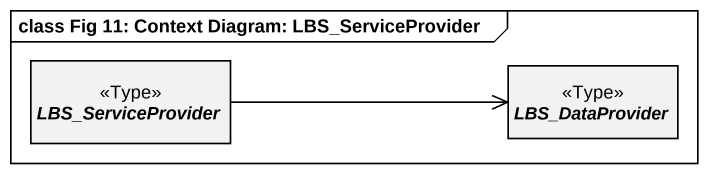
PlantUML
@startuml
mainframe class Fig 11: Context Diagram: LBS_ServiceProvider
hide circle
hide empty members
abstract class LBS_ServiceProvider <<Type>>
abstract class LBS_DataProvider <<Type>>
LBS_ServiceProvider -right-> LBS_DataProvider
@enduml
